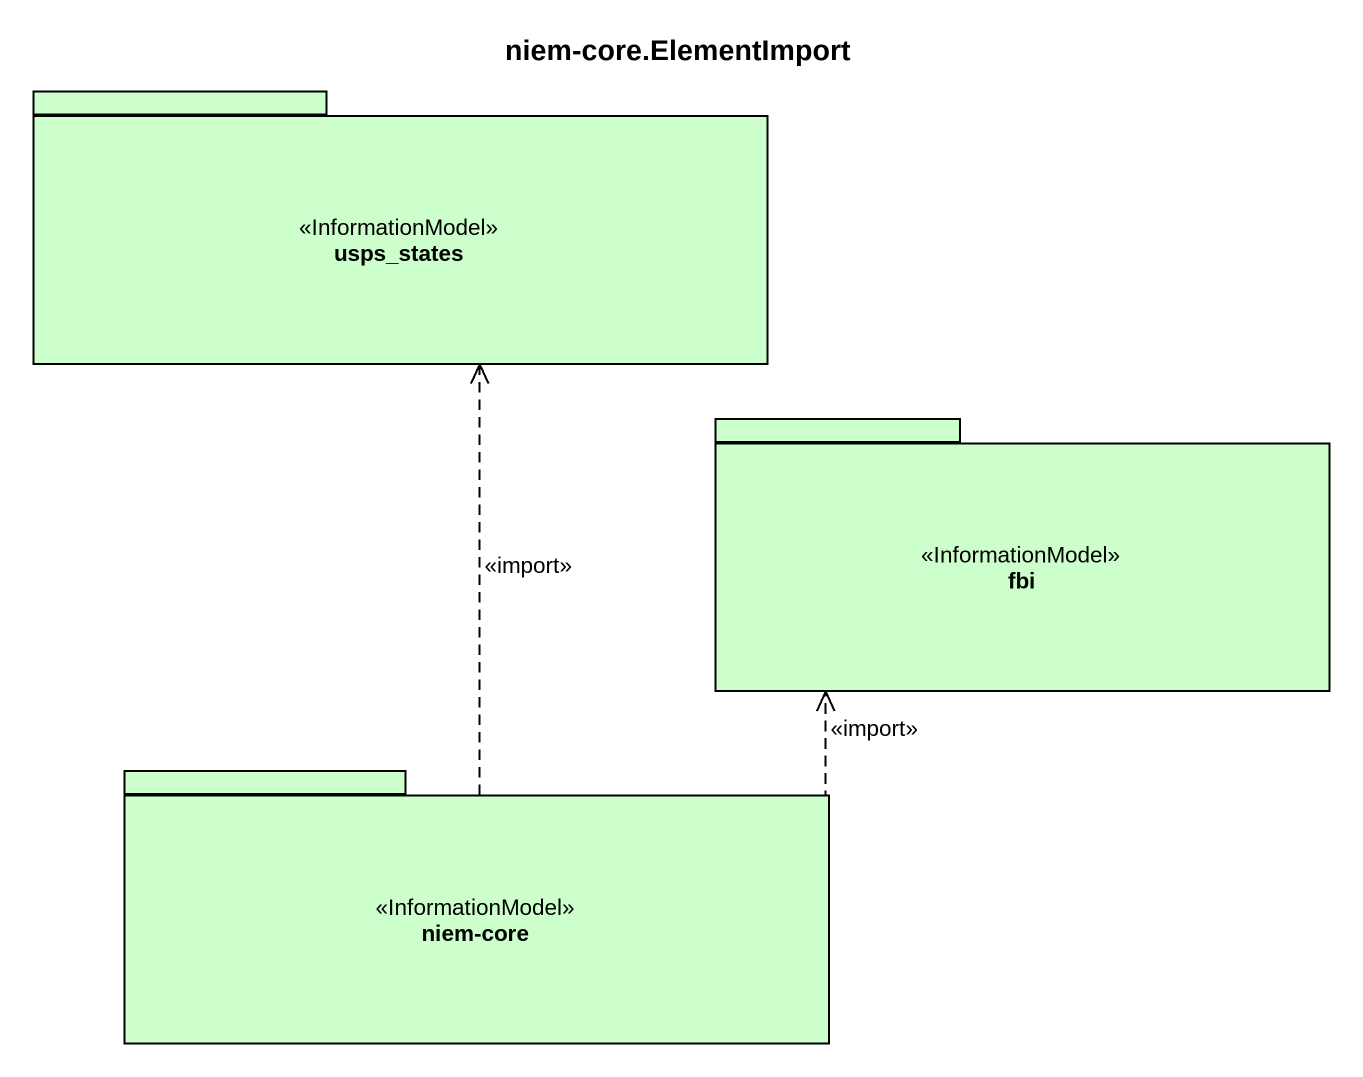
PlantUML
@startuml
title niem-core.ElementImport
package usps_states <<InformationModel>> #CCFFCC {
}
package fbi <<InformationModel>> #CCFFCC {
}
package "niem-core" as niem_core <<InformationModel>> #CCFFCC {
}
niem_core .up.> usps_states : <<import>>
niem_core .up.> fbi : <<import>>
@enduml
